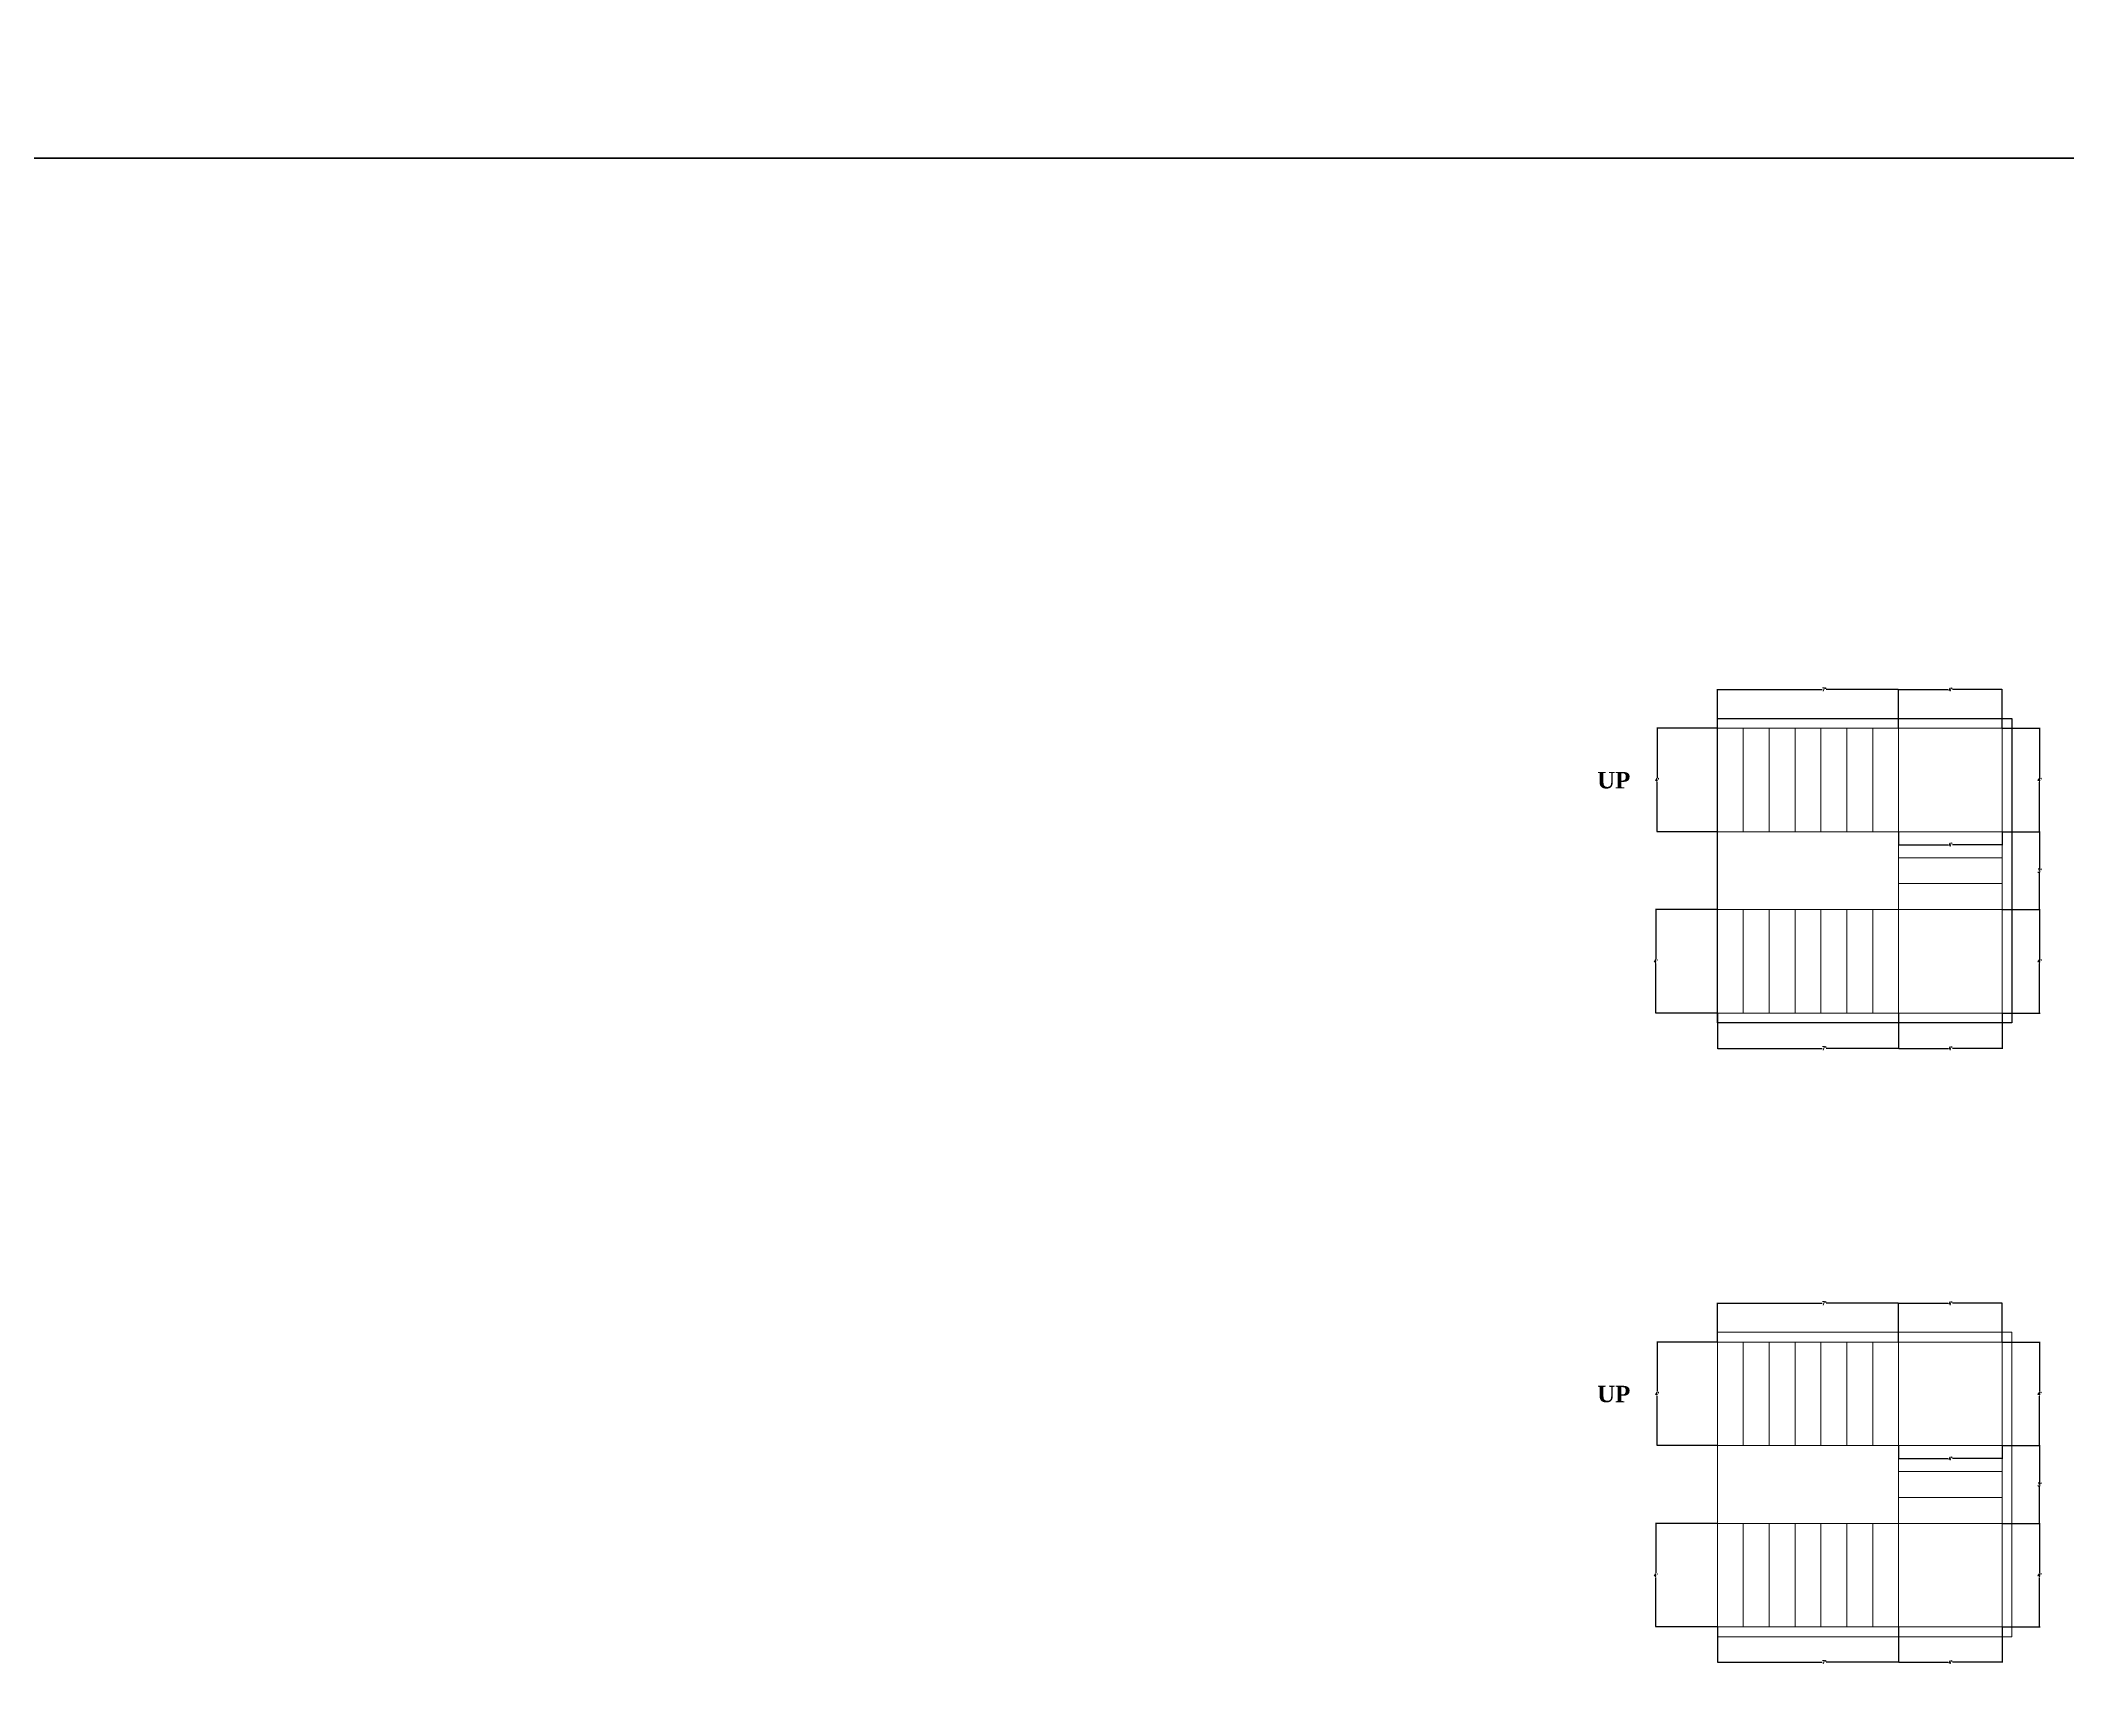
# Model space of a CAD drawing. Header units: feet. Extents: x -2086 to 4549, y -11457 to -6010.
# Drawn here: x 2847 to 3787, y -9496 to -8730 of the extents above; entities that cross this region are included whole.
import ezdxf

# ---------------------------------------------------------------- set-up
doc = ezdxf.new("R2010")
doc.units = ezdxf.units.FT
doc.header["$MEASUREMENT"] = 0
doc.layers.add('BLK_1_FLR_2_STAIR_1', color=7, linetype='Continuous', true_color=0xffffff, plot=False)
for name, color, linetype, lineweight in [('BLK_1_FLR_2_STAIR_1_FLIGHT_1', 7, 'Continuous', 0), ('BLK_1_FLR_2_STAIR_1_FLIGHT_2', 7, 'Continuous', 0), ('BLK_1_FLR_2_STAIR_1_FLIGHT_3', 7, 'Continuous', 0), ('BLK_1_FLR_2_STAIR_1_LANDING_1', 7, 'Continuous', 0), ('BLK_1_FLR_2_STAIR_1_LANDING_2', 7, 'Continuous', 0), ('BLK_1_FLR_2_STAIR_2', 7, 'Continuous', 0), ('BLK_1_FLR_2_STAIR_2_FLIGHT_2', 7, 'Continuous', 0), ('BLK_1_FLR_2_STAIR_2_FLIGHT_3', 7, 'Continuous', 0), ('BLK_1_FLR_2_STAIR_2_LANDING_1', 7, 'Continuous', 0), ('BLK_1_FLR_2_STAIR_2_LANDING_2', 7, 'Continuous', 0)]:
    doc.layers.add(name, color=color, linetype=linetype, lineweight=lineweight)
doc.layers.add('BLK_1_FLR_2_STAIR_2_FLIGHT_1', color=7, linetype='Continuous', lineweight=0, true_color=0xffffff)
doc.styles.add('MtXpl_Georgia', font='Georgia Bold.ttf')
doc.styles.get("Standard").update_dxf_attribs({"font": 'standard'})
doc.dimstyles.get("Standard").update_dxf_attribs({"dimtxt": 1.625, "dimasz": 0.18, "dimexe": 0.18, "dimexo": 0.0625, "dimgap": 0.09, "dimtad": 0, "dimtih": 1, "dimtoh": 1, "dimdec": 1, "dimzin": 0, "dimdsep": 46, "dimlunit": 4, "dimtxsty": 'standard', "dimcen": 0.09, "dimadec": 0, "dimazin": 0, "dimtfac": 1, "dimtdec": 1, "dimtofl": 0, "dimtmove": 0, "dimatfit": 3, "dimfxl": 1, "dimtolj": 1, "dimtzin": 0, "dimarcsym": 0})

# ---------------------------------------------------------------- blocks, each defined once
blk = doc.blocks.new('*D108')
at = {"layer": 'BLK_1_FLR_2_STAIR_1_FLIGHT_1', "color": 0, "lineweight": -2, "transparency": 16777216}
for p, q in [((3624.63, -9048.38), (3624.63, -9030.28)), ((3624.81, -9030.46), (3673.2, -9030.46)), ((3708.45, -9030.46), (3675.09, -9030.46)), ((3708.63, -9048.38), (3708.63, -9030.28))]:
    blk.add_line(p, q, dxfattribs=at)
at = {"layer": 'BLK_1_FLR_2_STAIR_1_FLIGHT_1', "color": 0, "transparency": 16777216}
for points in [[(3624.81, -9030.43), (3624.81, -9030.49), (3624.63, -9030.46)], [(3708.45, -9030.43), (3708.45, -9030.49), (3708.63, -9030.46)]]:
    blk.add_solid(points, dxfattribs=at)
at = {"layer": 'Defpoints', "color": 0, "transparency": 16777216}
for p in [(3708.63, -9030.46), (3624.63, -9048.44), (3708.63, -9048.44)]:
    blk.add_point(p, dxfattribs=at)
at = {"layer": 'BLK_1_FLR_2_STAIR_1_FLIGHT_1', "color": 0, "transparency": 16777216, "insert": (3674.15, -9030.46), "char_height": 1.625, "attachment_point": 5}
blk.add_mtext("\\A1;7'", dxfattribs=at)
blk = doc.blocks.new('*D109')
at = {"layer": 'BLK_1_FLR_2_STAIR_1_FLIGHT_1', "color": 0, "lineweight": -2, "transparency": 16777216}
for p, q in [((3624.57, -9048.44), (3596.51, -9048.44)), ((3596.69, -9048.62), (3596.69, -9071.38)), ((3596.69, -9096.26), (3596.69, -9073.5)), ((3624.57, -9096.44), (3596.51, -9096.44))]:
    blk.add_line(p, q, dxfattribs=at)
at = {"layer": 'BLK_1_FLR_2_STAIR_1_FLIGHT_1', "color": 0, "transparency": 16777216}
for points in [[(3596.66, -9048.62), (3596.72, -9048.62), (3596.69, -9048.44)], [(3596.66, -9096.26), (3596.72, -9096.26), (3596.69, -9096.44)]]:
    blk.add_solid(points, dxfattribs=at)
at = {"layer": 'Defpoints', "color": 0, "transparency": 16777216}
for p in [(3624.63, -9048.44), (3596.69, -9096.44), (3624.63, -9096.44)]:
    blk.add_point(p, dxfattribs=at)
at = {"layer": 'BLK_1_FLR_2_STAIR_1_FLIGHT_1', "color": 0, "transparency": 16777216, "insert": (3596.69, -9072.44), "char_height": 1.625, "attachment_point": 5}
blk.add_mtext("\\A1;4'", dxfattribs=at)
blk = doc.blocks.new('*D110')
at = {"layer": 'BLK_1_FLR_2_STAIR_1_FLIGHT_2', "color": 0, "lineweight": -2, "transparency": 16777216}
for p, q in [((3756.7, -9096.44), (3774.2, -9096.44)), ((3774.02, -9096.62), (3774.02, -9113.38)), ((3774.02, -9132.26), (3774.02, -9115.5)), ((3756.7, -9132.44), (3774.2, -9132.44))]:
    blk.add_line(p, q, dxfattribs=at)
at = {"layer": 'BLK_1_FLR_2_STAIR_1_FLIGHT_2', "color": 0, "transparency": 16777216}
for points in [[(3773.99, -9096.62), (3774.05, -9096.62), (3774.02, -9096.44)], [(3773.99, -9132.26), (3774.05, -9132.26), (3774.02, -9132.44)]]:
    blk.add_solid(points, dxfattribs=at)
at = {"layer": 'Defpoints', "color": 0, "transparency": 16777216}
for p in [(3756.63, -9096.44), (3756.63, -9132.44), (3774.02, -9132.44)]:
    blk.add_point(p, dxfattribs=at)
at = {"layer": 'BLK_1_FLR_2_STAIR_1_FLIGHT_2', "color": 0, "transparency": 16777216, "insert": (3774.02, -9114.44), "char_height": 1.625, "attachment_point": 5}
blk.add_mtext("\\A1;3'", dxfattribs=at)
blk = doc.blocks.new('*D111')
at = {"layer": 'BLK_1_FLR_2_STAIR_1_FLIGHT_2', "color": 0, "lineweight": -2, "transparency": 16777216}
for p, q in [((3708.63, -9096.5), (3708.63, -9102.58)), ((3708.81, -9102.4), (3731.69, -9102.4)), ((3756.45, -9102.4), (3733.57, -9102.4)), ((3756.63, -9096.5), (3756.63, -9102.58))]:
    blk.add_line(p, q, dxfattribs=at)
at = {"layer": 'BLK_1_FLR_2_STAIR_1_FLIGHT_2', "color": 0, "transparency": 16777216}
for points in [[(3708.81, -9102.37), (3708.81, -9102.43), (3708.63, -9102.4)], [(3756.45, -9102.37), (3756.45, -9102.43), (3756.63, -9102.4)]]:
    blk.add_solid(points, dxfattribs=at)
at = {"layer": 'Defpoints', "color": 0, "transparency": 16777216}
for p in [(3708.63, -9096.44), (3756.63, -9096.44), (3756.63, -9102.4)]:
    blk.add_point(p, dxfattribs=at)
at = {"layer": 'BLK_1_FLR_2_STAIR_1_FLIGHT_2', "color": 0, "transparency": 16777216, "insert": (3732.63, -9102.4), "char_height": 1.625, "attachment_point": 5}
blk.add_mtext("\\A1;4'", dxfattribs=at)
blk = doc.blocks.new('*D112')
at = {"layer": 'BLK_1_FLR_2_STAIR_1_FLIGHT_3', "color": 0, "lineweight": -2, "transparency": 16777216}
for p, q in [((3624.63, -9180.5), (3624.63, -9196.99)), ((3708.63, -9180.5), (3708.63, -9196.99)), ((3624.81, -9196.81), (3673.2, -9196.81)), ((3708.45, -9196.81), (3675.09, -9196.81))]:
    blk.add_line(p, q, dxfattribs=at)
at = {"layer": 'BLK_1_FLR_2_STAIR_1_FLIGHT_3', "color": 0, "transparency": 16777216}
for points in [[(3624.81, -9196.78), (3624.81, -9196.84), (3624.63, -9196.81)], [(3708.45, -9196.78), (3708.45, -9196.84), (3708.63, -9196.81)]]:
    blk.add_solid(points, dxfattribs=at)
at = {"layer": 'Defpoints', "color": 0, "transparency": 16777216}
for p in [(3624.63, -9180.44), (3708.63, -9180.44), (3708.63, -9196.81)]:
    blk.add_point(p, dxfattribs=at)
at = {"layer": 'BLK_1_FLR_2_STAIR_1_FLIGHT_3', "color": 0, "transparency": 16777216, "insert": (3674.15, -9196.81), "char_height": 1.625, "attachment_point": 5}
blk.add_mtext("\\A1;7'", dxfattribs=at)
blk = doc.blocks.new('*D113')
at = {"layer": 'BLK_1_FLR_2_STAIR_1_FLIGHT_3', "color": 0, "lineweight": -2, "transparency": 16777216}
for p, q in [((3624.57, -9132.44), (3595.91, -9132.44)), ((3596.09, -9132.62), (3596.09, -9155.38)), ((3596.09, -9180.26), (3596.09, -9157.5)), ((3624.57, -9180.44), (3595.91, -9180.44))]:
    blk.add_line(p, q, dxfattribs=at)
at = {"layer": 'BLK_1_FLR_2_STAIR_1_FLIGHT_3', "color": 0, "transparency": 16777216}
for points in [[(3596.06, -9132.62), (3596.12, -9132.62), (3596.09, -9132.44)], [(3596.06, -9180.26), (3596.12, -9180.26), (3596.09, -9180.44)]]:
    blk.add_solid(points, dxfattribs=at)
at = {"layer": 'Defpoints', "color": 0, "transparency": 16777216}
for p in [(3596.09, -9132.44), (3624.63, -9132.44), (3624.63, -9180.44)]:
    blk.add_point(p, dxfattribs=at)
at = {"layer": 'BLK_1_FLR_2_STAIR_1_FLIGHT_3', "color": 0, "transparency": 16777216, "insert": (3596.09, -9156.44), "char_height": 1.625, "attachment_point": 5}
blk.add_mtext("\\A1;4'", dxfattribs=at)
blk = doc.blocks.new('*D138')
at = {"layer": 'BLK_1_FLR_2_STAIR_1_LANDING_1', "color": 0, "lineweight": -2, "transparency": 16777216}
for p, q in [((3756.7, -9048.44), (3774.2, -9048.44)), ((3774.02, -9048.62), (3774.02, -9071.38)), ((3774.02, -9096.26), (3774.02, -9073.5)), ((3756.7, -9096.44), (3774.2, -9096.44))]:
    blk.add_line(p, q, dxfattribs=at)
at = {"layer": 'BLK_1_FLR_2_STAIR_1_LANDING_1', "color": 0, "transparency": 16777216}
for points in [[(3773.99, -9048.62), (3774.05, -9048.62), (3774.02, -9048.44)], [(3773.99, -9096.26), (3774.05, -9096.26), (3774.02, -9096.44)]]:
    blk.add_solid(points, dxfattribs=at)
at = {"layer": 'Defpoints', "color": 0, "transparency": 16777216}
for p in [(3756.63, -9048.44), (3774.02, -9048.44), (3756.63, -9096.44)]:
    blk.add_point(p, dxfattribs=at)
at = {"layer": 'BLK_1_FLR_2_STAIR_1_LANDING_1', "color": 0, "transparency": 16777216, "insert": (3774.02, -9072.44), "char_height": 1.625, "attachment_point": 5}
blk.add_mtext("\\A1;4'", dxfattribs=at)
blk = doc.blocks.new('*D139')
at = {"layer": 'BLK_1_FLR_2_STAIR_1_LANDING_2', "color": 0, "lineweight": -2, "transparency": 16777216}
for p, q in [((3756.7, -9132.44), (3774.2, -9132.44)), ((3774.02, -9132.62), (3774.02, -9155.38)), ((3774.02, -9180.26), (3774.02, -9157.5)), ((3756.7, -9180.44), (3774.2, -9180.44))]:
    blk.add_line(p, q, dxfattribs=at)
at = {"layer": 'BLK_1_FLR_2_STAIR_1_LANDING_2', "color": 0, "transparency": 16777216}
for points in [[(3773.99, -9132.62), (3774.05, -9132.62), (3774.02, -9132.44)], [(3773.99, -9180.26), (3774.05, -9180.26), (3774.02, -9180.44)]]:
    blk.add_solid(points, dxfattribs=at)
at = {"layer": 'Defpoints', "color": 0, "transparency": 16777216}
for p in [(3756.63, -9132.44), (3756.63, -9180.44), (3774.02, -9180.44)]:
    blk.add_point(p, dxfattribs=at)
at = {"layer": 'BLK_1_FLR_2_STAIR_1_LANDING_2', "color": 0, "transparency": 16777216, "insert": (3774.02, -9156.44), "char_height": 1.625, "attachment_point": 5}
blk.add_mtext("\\A1;4'", dxfattribs=at)
blk = doc.blocks.new('*D140')
at = {"layer": 'BLK_1_FLR_2_STAIR_1_LANDING_2', "color": 0, "lineweight": -2, "transparency": 16777216}
for p, q in [((3708.63, -9180.5), (3708.63, -9196.99)), ((3756.63, -9180.5), (3756.63, -9196.99)), ((3708.81, -9196.81), (3731.69, -9196.81)), ((3756.45, -9196.81), (3733.57, -9196.81))]:
    blk.add_line(p, q, dxfattribs=at)
at = {"layer": 'BLK_1_FLR_2_STAIR_1_LANDING_2', "color": 0, "transparency": 16777216}
for points in [[(3708.81, -9196.78), (3708.81, -9196.84), (3708.63, -9196.81)], [(3756.45, -9196.78), (3756.45, -9196.84), (3756.63, -9196.81)]]:
    blk.add_solid(points, dxfattribs=at)
at = {"layer": 'Defpoints', "color": 0, "transparency": 16777216}
for p in [(3708.63, -9180.44), (3756.63, -9180.44), (3756.63, -9196.81)]:
    blk.add_point(p, dxfattribs=at)
at = {"layer": 'BLK_1_FLR_2_STAIR_1_LANDING_2', "color": 0, "transparency": 16777216, "insert": (3732.63, -9196.81), "char_height": 1.625, "attachment_point": 5}
blk.add_mtext("\\A1;4'", dxfattribs=at)
blk = doc.blocks.new('*D141')
at = {"layer": 'BLK_1_FLR_2_STAIR_1_LANDING_1', "color": 0, "lineweight": -2, "transparency": 16777216}
for p, q in [((3708.63, -9048.38), (3708.63, -9030.28)), ((3708.81, -9030.46), (3731.69, -9030.46)), ((3756.45, -9030.46), (3733.57, -9030.46)), ((3756.63, -9048.38), (3756.63, -9030.28))]:
    blk.add_line(p, q, dxfattribs=at)
at = {"layer": 'BLK_1_FLR_2_STAIR_1_LANDING_1', "color": 0, "transparency": 16777216}
for points in [[(3708.81, -9030.43), (3708.81, -9030.49), (3708.63, -9030.46)], [(3756.45, -9030.43), (3756.45, -9030.49), (3756.63, -9030.46)]]:
    blk.add_solid(points, dxfattribs=at)
at = {"layer": 'Defpoints', "color": 0, "transparency": 16777216}
for p in [(3756.63, -9030.46), (3708.63, -9048.44), (3756.63, -9048.44)]:
    blk.add_point(p, dxfattribs=at)
at = {"layer": 'BLK_1_FLR_2_STAIR_1_LANDING_1', "color": 0, "transparency": 16777216, "insert": (3732.63, -9030.46), "char_height": 1.625, "attachment_point": 5}
blk.add_mtext("\\A1;4'", dxfattribs=at)
blk = doc.blocks.new('*D472')
at = {"layer": 'BLK_1_FLR_2_STAIR_2_FLIGHT_1', "color": 0, "lineweight": -2, "transparency": 16777216}
for p, q in [((3624.63, -9332.85), (3624.63, -9314.75)), ((3624.81, -9314.93), (3673.2, -9314.93)), ((3708.45, -9314.93), (3675.09, -9314.93)), ((3708.63, -9332.85), (3708.63, -9314.75))]:
    blk.add_line(p, q, dxfattribs=at)
at = {"layer": 'BLK_1_FLR_2_STAIR_2_FLIGHT_1', "color": 0, "transparency": 16777216}
for points in [[(3624.81, -9314.9), (3624.81, -9314.96), (3624.63, -9314.93)], [(3708.45, -9314.9), (3708.45, -9314.96), (3708.63, -9314.93)]]:
    blk.add_solid(points, dxfattribs=at)
at = {"layer": 'Defpoints', "color": 0, "transparency": 16777216}
for p in [(3708.63, -9314.93), (3624.63, -9332.91), (3708.63, -9332.91)]:
    blk.add_point(p, dxfattribs=at)
at = {"layer": 'BLK_1_FLR_2_STAIR_2_FLIGHT_1', "color": 0, "transparency": 16777216, "insert": (3674.15, -9314.93), "char_height": 1.625, "attachment_point": 5}
blk.add_mtext("\\A1;7'", dxfattribs=at)
blk = doc.blocks.new('*D473')
at = {"layer": 'BLK_1_FLR_2_STAIR_2_FLIGHT_1', "color": 0, "lineweight": -2, "transparency": 16777216}
for p, q in [((3624.57, -9332.91), (3596.51, -9332.91)), ((3596.69, -9333.09), (3596.69, -9355.85)), ((3596.69, -9380.73), (3596.69, -9357.97)), ((3624.57, -9380.91), (3596.51, -9380.91))]:
    blk.add_line(p, q, dxfattribs=at)
at = {"layer": 'BLK_1_FLR_2_STAIR_2_FLIGHT_1', "color": 0, "transparency": 16777216}
for points in [[(3596.66, -9333.09), (3596.72, -9333.09), (3596.69, -9332.91)], [(3596.66, -9380.73), (3596.72, -9380.73), (3596.69, -9380.91)]]:
    blk.add_solid(points, dxfattribs=at)
at = {"layer": 'Defpoints', "color": 0, "transparency": 16777216}
for p in [(3624.63, -9332.91), (3596.69, -9380.91), (3624.63, -9380.91)]:
    blk.add_point(p, dxfattribs=at)
at = {"layer": 'BLK_1_FLR_2_STAIR_2_FLIGHT_1', "color": 0, "transparency": 16777216, "insert": (3596.69, -9356.91), "char_height": 1.625, "attachment_point": 5}
blk.add_mtext("\\A1;4'", dxfattribs=at)
blk = doc.blocks.new('*D474')
at = {"layer": 'BLK_1_FLR_2_STAIR_2_FLIGHT_2', "color": 0, "lineweight": -2, "transparency": 16777216}
for p, q in [((3756.7, -9380.91), (3774.2, -9380.91)), ((3774.02, -9381.09), (3774.02, -9397.85)), ((3774.02, -9416.73), (3774.02, -9399.97)), ((3756.7, -9416.91), (3774.2, -9416.91))]:
    blk.add_line(p, q, dxfattribs=at)
at = {"layer": 'BLK_1_FLR_2_STAIR_2_FLIGHT_2', "color": 0, "transparency": 16777216}
for points in [[(3773.99, -9381.09), (3774.05, -9381.09), (3774.02, -9380.91)], [(3773.99, -9416.73), (3774.05, -9416.73), (3774.02, -9416.91)]]:
    blk.add_solid(points, dxfattribs=at)
at = {"layer": 'Defpoints', "color": 0, "transparency": 16777216}
for p in [(3756.63, -9380.91), (3756.63, -9416.91), (3774.02, -9416.91)]:
    blk.add_point(p, dxfattribs=at)
at = {"layer": 'BLK_1_FLR_2_STAIR_2_FLIGHT_2', "color": 0, "transparency": 16777216, "insert": (3774.02, -9398.91), "char_height": 1.625, "attachment_point": 5}
blk.add_mtext("\\A1;3'", dxfattribs=at)
blk = doc.blocks.new('*D475')
at = {"layer": 'BLK_1_FLR_2_STAIR_2_FLIGHT_2', "color": 0, "lineweight": -2, "transparency": 16777216}
for p, q in [((3708.63, -9380.97), (3708.63, -9387.05)), ((3708.81, -9386.87), (3731.69, -9386.87)), ((3756.45, -9386.87), (3733.57, -9386.87)), ((3756.63, -9380.97), (3756.63, -9387.05))]:
    blk.add_line(p, q, dxfattribs=at)
at = {"layer": 'BLK_1_FLR_2_STAIR_2_FLIGHT_2', "color": 0, "transparency": 16777216}
for points in [[(3708.81, -9386.84), (3708.81, -9386.9), (3708.63, -9386.87)], [(3756.45, -9386.84), (3756.45, -9386.9), (3756.63, -9386.87)]]:
    blk.add_solid(points, dxfattribs=at)
at = {"layer": 'Defpoints', "color": 0, "transparency": 16777216}
for p in [(3708.63, -9380.91), (3756.63, -9380.91), (3756.63, -9386.87)]:
    blk.add_point(p, dxfattribs=at)
at = {"layer": 'BLK_1_FLR_2_STAIR_2_FLIGHT_2', "color": 0, "transparency": 16777216, "insert": (3732.63, -9386.87), "char_height": 1.625, "attachment_point": 5}
blk.add_mtext("\\A1;4'", dxfattribs=at)
blk = doc.blocks.new('*D476')
at = {"layer": 'BLK_1_FLR_2_STAIR_2_FLIGHT_3', "color": 0, "lineweight": -2, "transparency": 16777216}
for p, q in [((3624.63, -9464.97), (3624.63, -9481.46)), ((3708.63, -9464.97), (3708.63, -9481.46)), ((3624.81, -9481.28), (3673.2, -9481.28)), ((3708.45, -9481.28), (3675.09, -9481.28))]:
    blk.add_line(p, q, dxfattribs=at)
at = {"layer": 'BLK_1_FLR_2_STAIR_2_FLIGHT_3', "color": 0, "transparency": 16777216}
for points in [[(3624.81, -9481.25), (3624.81, -9481.31), (3624.63, -9481.28)], [(3708.45, -9481.25), (3708.45, -9481.31), (3708.63, -9481.28)]]:
    blk.add_solid(points, dxfattribs=at)
at = {"layer": 'Defpoints', "color": 0, "transparency": 16777216}
for p in [(3624.63, -9464.91), (3708.63, -9464.91), (3708.63, -9481.28)]:
    blk.add_point(p, dxfattribs=at)
at = {"layer": 'BLK_1_FLR_2_STAIR_2_FLIGHT_3', "color": 0, "transparency": 16777216, "insert": (3674.15, -9481.28), "char_height": 1.625, "attachment_point": 5}
blk.add_mtext("\\A1;7'", dxfattribs=at)
blk = doc.blocks.new('*D477')
at = {"layer": 'BLK_1_FLR_2_STAIR_2_FLIGHT_3', "color": 0, "lineweight": -2, "transparency": 16777216}
for p, q in [((3624.57, -9416.91), (3595.91, -9416.91)), ((3596.09, -9417.09), (3596.09, -9439.85)), ((3596.09, -9464.73), (3596.09, -9441.97)), ((3624.57, -9464.91), (3595.91, -9464.91))]:
    blk.add_line(p, q, dxfattribs=at)
at = {"layer": 'BLK_1_FLR_2_STAIR_2_FLIGHT_3', "color": 0, "transparency": 16777216}
for points in [[(3596.06, -9417.09), (3596.12, -9417.09), (3596.09, -9416.91)], [(3596.06, -9464.73), (3596.12, -9464.73), (3596.09, -9464.91)]]:
    blk.add_solid(points, dxfattribs=at)
at = {"layer": 'Defpoints', "color": 0, "transparency": 16777216}
for p in [(3596.09, -9416.91), (3624.63, -9416.91), (3624.63, -9464.91)]:
    blk.add_point(p, dxfattribs=at)
at = {"layer": 'BLK_1_FLR_2_STAIR_2_FLIGHT_3', "color": 0, "transparency": 16777216, "insert": (3596.09, -9440.91), "char_height": 1.625, "attachment_point": 5}
blk.add_mtext("\\A1;4'", dxfattribs=at)
blk = doc.blocks.new('*D478')
at = {"layer": 'BLK_1_FLR_2_STAIR_2_LANDING_1', "color": 0, "lineweight": -2, "transparency": 16777216}
for p, q in [((3756.7, -9332.91), (3774.2, -9332.91)), ((3774.02, -9333.09), (3774.02, -9355.85)), ((3774.02, -9380.73), (3774.02, -9357.97)), ((3756.7, -9380.91), (3774.2, -9380.91))]:
    blk.add_line(p, q, dxfattribs=at)
at = {"layer": 'BLK_1_FLR_2_STAIR_2_LANDING_1', "color": 0, "transparency": 16777216}
for points in [[(3773.99, -9333.09), (3774.05, -9333.09), (3774.02, -9332.91)], [(3773.99, -9380.73), (3774.05, -9380.73), (3774.02, -9380.91)]]:
    blk.add_solid(points, dxfattribs=at)
at = {"layer": 'Defpoints', "color": 0, "transparency": 16777216}
for p in [(3756.63, -9332.91), (3774.02, -9332.91), (3756.63, -9380.91)]:
    blk.add_point(p, dxfattribs=at)
at = {"layer": 'BLK_1_FLR_2_STAIR_2_LANDING_1', "color": 0, "transparency": 16777216, "insert": (3774.02, -9356.91), "char_height": 1.625, "attachment_point": 5}
blk.add_mtext("\\A1;4'", dxfattribs=at)
blk = doc.blocks.new('*D479')
at = {"layer": 'BLK_1_FLR_2_STAIR_2_LANDING_2', "color": 0, "lineweight": -2, "transparency": 16777216}
for p, q in [((3756.7, -9416.91), (3774.2, -9416.91)), ((3774.02, -9417.09), (3774.02, -9439.85)), ((3774.02, -9464.73), (3774.02, -9441.97)), ((3756.7, -9464.91), (3774.2, -9464.91))]:
    blk.add_line(p, q, dxfattribs=at)
at = {"layer": 'BLK_1_FLR_2_STAIR_2_LANDING_2', "color": 0, "transparency": 16777216}
for points in [[(3773.99, -9417.09), (3774.05, -9417.09), (3774.02, -9416.91)], [(3773.99, -9464.73), (3774.05, -9464.73), (3774.02, -9464.91)]]:
    blk.add_solid(points, dxfattribs=at)
at = {"layer": 'Defpoints', "color": 0, "transparency": 16777216}
for p in [(3756.63, -9416.91), (3756.63, -9464.91), (3774.02, -9464.91)]:
    blk.add_point(p, dxfattribs=at)
at = {"layer": 'BLK_1_FLR_2_STAIR_2_LANDING_2', "color": 0, "transparency": 16777216, "insert": (3774.02, -9440.91), "char_height": 1.625, "attachment_point": 5}
blk.add_mtext("\\A1;4'", dxfattribs=at)
blk = doc.blocks.new('*D492')
at = {"layer": 'BLK_1_FLR_2_STAIR_2_LANDING_2', "color": 0, "lineweight": -2, "transparency": 16777216}
for p, q in [((3708.63, -9464.97), (3708.63, -9481.46)), ((3756.63, -9464.97), (3756.63, -9481.46)), ((3708.81, -9481.28), (3731.69, -9481.28)), ((3756.45, -9481.28), (3733.57, -9481.28))]:
    blk.add_line(p, q, dxfattribs=at)
at = {"layer": 'BLK_1_FLR_2_STAIR_2_LANDING_2', "color": 0, "transparency": 16777216}
for points in [[(3708.81, -9481.25), (3708.81, -9481.31), (3708.63, -9481.28)], [(3756.45, -9481.25), (3756.45, -9481.31), (3756.63, -9481.28)]]:
    blk.add_solid(points, dxfattribs=at)
at = {"layer": 'Defpoints', "color": 0, "transparency": 16777216}
for p in [(3708.63, -9464.91), (3756.63, -9464.91), (3756.63, -9481.28)]:
    blk.add_point(p, dxfattribs=at)
at = {"layer": 'BLK_1_FLR_2_STAIR_2_LANDING_2', "color": 0, "transparency": 16777216, "insert": (3732.63, -9481.28), "char_height": 1.625, "attachment_point": 5}
blk.add_mtext("\\A1;4'", dxfattribs=at)
blk = doc.blocks.new('*D480')
at = {"layer": 'BLK_1_FLR_2_STAIR_2_LANDING_1', "color": 0, "lineweight": -2, "transparency": 16777216}
for p, q in [((3708.63, -9332.85), (3708.63, -9314.75)), ((3708.81, -9314.93), (3731.69, -9314.93)), ((3756.45, -9314.93), (3733.57, -9314.93)), ((3756.63, -9332.85), (3756.63, -9314.75))]:
    blk.add_line(p, q, dxfattribs=at)
at = {"layer": 'BLK_1_FLR_2_STAIR_2_LANDING_1', "color": 0, "transparency": 16777216}
for points in [[(3708.81, -9314.9), (3708.81, -9314.96), (3708.63, -9314.93)], [(3756.45, -9314.9), (3756.45, -9314.96), (3756.63, -9314.93)]]:
    blk.add_solid(points, dxfattribs=at)
at = {"layer": 'Defpoints', "color": 0, "transparency": 16777216}
for p in [(3756.63, -9314.93), (3708.63, -9332.91), (3756.63, -9332.91)]:
    blk.add_point(p, dxfattribs=at)
at = {"layer": 'BLK_1_FLR_2_STAIR_2_LANDING_1', "color": 0, "transparency": 16777216, "insert": (3732.63, -9314.93), "char_height": 1.625, "attachment_point": 5}
blk.add_mtext("\\A1;4'", dxfattribs=at)

msp = doc.modelspace()

# ---------------------------------------------------------------- linework, layer by layer
for points in [[(-1223.89, -7893.4), (4548.57, -7893.4), (4548.57, -8784.21), (-1223.89, -8784.21), (-1223.89, -7893.4)], [(-1223.89, -8784.21), (4548.57, -8784.21), (4548.57, -9675.01), (-1223.89, -9675.01), (-1223.89, -8784.21)]]:
    msp.add_lwpolyline(points, close=True)
at = {"layer": 'BLK_1_FLR_2_STAIR_1'}
msp.add_lwpolyline([(3624.63, -9043.91), (3761.16, -9043.91), (3761.16, -9184.97), (3624.63, -9184.97), (3624.63, -9048.44)], close=True, dxfattribs=at)
at = {"layer": 'BLK_1_FLR_2_STAIR_1_FLIGHT_1', "color": 3}
for p, q in [((3624.63, -9096.44), (3624.63, -9048.44)), ((3636.63, -9096.44), (3636.63, -9048.44)), ((3648.63, -9096.44), (3648.63, -9048.44)), ((3660.63, -9096.44), (3660.63, -9048.44)), ((3672.63, -9096.44), (3672.63, -9048.44)), ((3684.63, -9096.44), (3684.63, -9048.44)), ((3696.63, -9096.44), (3696.63, -9048.44)), ((3708.63, -9096.44), (3708.63, -9048.44))]:
    msp.add_line(p, q, dxfattribs=at)
at = {"layer": 'BLK_1_FLR_2_STAIR_1_FLIGHT_1'}
msp.add_lwpolyline([(3624.63, -9048.44), (3624.63, -9096.44), (3708.63, -9096.44), (3708.63, -9048.44), (3624.63, -9048.44)], close=True, dxfattribs=at)
at = {"layer": 'BLK_1_FLR_2_STAIR_1_FLIGHT_2', "color": 3}
for p, q in [((3708.63, -9096.44), (3756.63, -9096.44)), ((3708.63, -9108.44), (3756.63, -9108.44)), ((3708.63, -9120.44), (3756.63, -9120.44)), ((3708.63, -9132.44), (3756.63, -9132.44))]:
    msp.add_line(p, q, dxfattribs=at)
at = {"layer": 'BLK_1_FLR_2_STAIR_1_FLIGHT_2'}
msp.add_lwpolyline([(3708.63, -9096.44), (3756.63, -9096.44), (3756.63, -9132.44), (3708.63, -9132.44), (3708.63, -9096.44)], close=True, dxfattribs=at)
at = {"layer": 'BLK_1_FLR_2_STAIR_1_FLIGHT_3', "color": 3}
for p, q in [((3624.63, -9180.44), (3624.63, -9132.44)), ((3636.63, -9180.44), (3636.63, -9132.44)), ((3648.63, -9132.44), (3648.63, -9180.44)), ((3660.63, -9132.44), (3660.63, -9180.44)), ((3672.63, -9132.44), (3672.63, -9180.44)), ((3684.63, -9132.44), (3684.63, -9180.44)), ((3696.63, -9132.44), (3696.63, -9180.44)), ((3708.63, -9132.44), (3708.63, -9180.44))]:
    msp.add_line(p, q, dxfattribs=at)
at = {"layer": 'BLK_1_FLR_2_STAIR_1_FLIGHT_3'}
msp.add_lwpolyline([(3624.63, -9132.44), (3708.63, -9132.44), (3708.63, -9180.44), (3624.63, -9180.44), (3624.63, -9132.44)], close=True, dxfattribs=at)
at = {"layer": 'BLK_1_FLR_2_STAIR_1_LANDING_1'}
msp.add_lwpolyline([(3708.63, -9048.44), (3756.63, -9048.44), (3756.63, -9096.44), (3708.63, -9096.44), (3708.63, -9048.44)], close=True, dxfattribs=at)
at = {"layer": 'BLK_1_FLR_2_STAIR_1_LANDING_2'}
msp.add_lwpolyline([(3708.63, -9132.44), (3756.63, -9132.44), (3756.63, -9180.44), (3708.63, -9180.44), (3708.63, -9132.44)], close=True, dxfattribs=at)
at = {"layer": 'BLK_1_FLR_2_STAIR_2'}
msp.add_lwpolyline([(3624.63, -9328.38), (3761.16, -9328.38), (3761.16, -9469.44), (3624.63, -9469.44), (3624.63, -9332.91)], close=True, dxfattribs=at)
at = {"layer": 'BLK_1_FLR_2_STAIR_2_FLIGHT_1', "color": 3}
for p, q in [((3624.63, -9380.91), (3624.63, -9332.91)), ((3636.63, -9380.91), (3636.63, -9332.91)), ((3648.63, -9380.91), (3648.63, -9332.91)), ((3660.63, -9380.91), (3660.63, -9332.91)), ((3672.63, -9380.91), (3672.63, -9332.91)), ((3684.63, -9380.91), (3684.63, -9332.91)), ((3696.63, -9380.91), (3696.63, -9332.91)), ((3708.63, -9380.91), (3708.63, -9332.91))]:
    msp.add_line(p, q, dxfattribs=at)
at = {"layer": 'BLK_1_FLR_2_STAIR_2_FLIGHT_1'}
msp.add_lwpolyline([(3624.63, -9332.91), (3624.63, -9380.91), (3708.63, -9380.91), (3708.63, -9332.91), (3624.63, -9332.91)], close=True, dxfattribs=at)
at = {"layer": 'BLK_1_FLR_2_STAIR_2_FLIGHT_2', "color": 3}
for p, q in [((3708.63, -9380.91), (3756.63, -9380.91)), ((3708.63, -9392.91), (3756.63, -9392.91)), ((3708.63, -9404.91), (3756.63, -9404.91)), ((3708.63, -9416.91), (3756.63, -9416.91))]:
    msp.add_line(p, q, dxfattribs=at)
at = {"layer": 'BLK_1_FLR_2_STAIR_2_FLIGHT_2'}
msp.add_lwpolyline([(3708.63, -9380.91), (3756.63, -9380.91), (3756.63, -9416.91), (3708.63, -9416.91), (3708.63, -9380.91)], close=True, dxfattribs=at)
at = {"layer": 'BLK_1_FLR_2_STAIR_2_FLIGHT_3', "color": 3}
for p, q in [((3624.63, -9464.91), (3624.63, -9416.91)), ((3636.63, -9464.91), (3636.63, -9416.91)), ((3648.63, -9416.91), (3648.63, -9464.91)), ((3660.63, -9416.91), (3660.63, -9464.91)), ((3672.63, -9416.91), (3672.63, -9464.91)), ((3684.63, -9416.91), (3684.63, -9464.91)), ((3696.63, -9416.91), (3696.63, -9464.91)), ((3708.63, -9416.91), (3708.63, -9464.91))]:
    msp.add_line(p, q, dxfattribs=at)
at = {"layer": 'BLK_1_FLR_2_STAIR_2_FLIGHT_3'}
msp.add_lwpolyline([(3624.63, -9416.91), (3708.63, -9416.91), (3708.63, -9464.91), (3624.63, -9464.91), (3624.63, -9416.91)], close=True, dxfattribs=at)
at = {"layer": 'BLK_1_FLR_2_STAIR_2_LANDING_1'}
msp.add_lwpolyline([(3708.63, -9332.91), (3756.63, -9332.91), (3756.63, -9380.91), (3708.63, -9380.91), (3708.63, -9332.91)], close=True, dxfattribs=at)
at = {"layer": 'BLK_1_FLR_2_STAIR_2_LANDING_2'}
msp.add_lwpolyline([(3708.63, -9416.91), (3756.63, -9416.91), (3756.63, -9464.91), (3708.63, -9464.91), (3708.63, -9416.91)], close=True, dxfattribs=at)

# ---------------------------------------------------------------- texts
at = {"style": 'MtXpl_Georgia'}
for p in [(3568.93, -9076.31), (3568.93, -9360.78)]:
    msp.add_text('UP', height=7.618, dxfattribs=at).set_placement(p)

# ---------------------------------------------------------------- dimensions: what is measured, and where the dimension line sits
at = {"layer": 'BLK_1_FLR_2_STAIR_1_FLIGHT_1', "color": 1}
dim = msp.add_linear_dim(base=(3708.63, -9030.46), p1=(3624.63, -9048.44), p2=(3708.63, -9048.44), dimstyle='Standard', dxfattribs=at)
dim.commit()
dim.dimension.update_dxf_attribs({"geometry": '*D108', "text_midpoint": (3674.15, -9030.46), "dimtype": 160})
at = {"layer": 'BLK_1_FLR_2_STAIR_1_FLIGHT_1', "color": 2}
dim = msp.add_linear_dim(base=(3596.69, -9096.44), p1=(3624.63, -9048.44), p2=(3624.63, -9096.44), angle=90, dimstyle='Standard', dxfattribs=at)
dim.commit()
dim.dimension.update_dxf_attribs({"geometry": '*D109', "text_midpoint": (3596.69, -9072.44)})
at = {"layer": 'BLK_1_FLR_2_STAIR_1_FLIGHT_2', "color": 2}
dim = msp.add_linear_dim(base=(3756.63, -9102.4), p1=(3708.63, -9096.44), p2=(3756.63, -9096.44), dimstyle='Standard', dxfattribs=at)
dim.commit()
dim.dimension.update_dxf_attribs({"geometry": '*D111', "text_midpoint": (3732.63, -9102.4)})
at = {"layer": 'BLK_1_FLR_2_STAIR_1_FLIGHT_2', "color": 1}
dim = msp.add_linear_dim(base=(3774.02, -9132.44), p1=(3756.63, -9096.44), p2=(3756.63, -9132.44), angle=90, dimstyle='Standard', dxfattribs=at)
dim.commit()
dim.dimension.update_dxf_attribs({"geometry": '*D110', "text_midpoint": (3774.02, -9114.44)})
at = {"layer": 'BLK_1_FLR_2_STAIR_1_FLIGHT_3', "color": 2}
dim = msp.add_linear_dim(base=(3596.09, -9132.44), p1=(3624.63, -9180.44), p2=(3624.63, -9132.44), angle=90, dimstyle='Standard', dxfattribs=at)
dim.commit()
dim.dimension.update_dxf_attribs({"geometry": '*D113', "text_midpoint": (3596.09, -9156.44)})
at = {"layer": 'BLK_1_FLR_2_STAIR_1_FLIGHT_3', "color": 1}
dim = msp.add_linear_dim(base=(3708.63, -9196.81), p1=(3624.63, -9180.44), p2=(3708.63, -9180.44), dimstyle='Standard', dxfattribs=at)
dim.commit()
dim.dimension.update_dxf_attribs({"geometry": '*D112', "text_midpoint": (3674.15, -9196.81), "dimtype": 160})
at = {"layer": 'BLK_1_FLR_2_STAIR_1_LANDING_1', "color": 1}
dim = msp.add_linear_dim(base=(3756.63, -9030.46), p1=(3708.63, -9048.44), p2=(3756.63, -9048.44), dimstyle='Standard', dxfattribs=at)
dim.commit()
dim.dimension.update_dxf_attribs({"geometry": '*D141', "text_midpoint": (3732.63, -9030.46)})
at = {"layer": 'BLK_1_FLR_2_STAIR_1_LANDING_1', "color": 2}
dim = msp.add_linear_dim(base=(3774.02, -9048.44), p1=(3756.63, -9096.44), p2=(3756.63, -9048.44), angle=90, dimstyle='Standard', dxfattribs=at)
dim.commit()
dim.dimension.update_dxf_attribs({"geometry": '*D138', "text_midpoint": (3774.02, -9072.44)})
at = {"layer": 'BLK_1_FLR_2_STAIR_1_LANDING_2', "color": 2}
dim = msp.add_linear_dim(base=(3774.02, -9180.44), p1=(3756.63, -9132.44), p2=(3756.63, -9180.44), angle=90, dimstyle='Standard', dxfattribs=at)
dim.commit()
dim.dimension.update_dxf_attribs({"geometry": '*D139', "text_midpoint": (3774.02, -9156.44)})
at = {"layer": 'BLK_1_FLR_2_STAIR_1_LANDING_2', "color": 1}
dim = msp.add_linear_dim(base=(3756.63, -9196.81), p1=(3708.63, -9180.44), p2=(3756.63, -9180.44), dimstyle='Standard', dxfattribs=at)
dim.commit()
dim.dimension.update_dxf_attribs({"geometry": '*D140', "text_midpoint": (3732.63, -9196.81)})
at = {"layer": 'BLK_1_FLR_2_STAIR_2_FLIGHT_1', "color": 1}
dim = msp.add_linear_dim(base=(3708.63, -9314.93), p1=(3624.63, -9332.91), p2=(3708.63, -9332.91), dimstyle='Standard', dxfattribs=at)
dim.commit()
dim.dimension.update_dxf_attribs({"geometry": '*D472', "text_midpoint": (3674.15, -9314.93), "dimtype": 160})
at = {"layer": 'BLK_1_FLR_2_STAIR_2_FLIGHT_1', "color": 2}
dim = msp.add_linear_dim(base=(3596.69, -9380.91), p1=(3624.63, -9332.91), p2=(3624.63, -9380.91), angle=90, dimstyle='Standard', dxfattribs=at)
dim.commit()
dim.dimension.update_dxf_attribs({"geometry": '*D473', "text_midpoint": (3596.69, -9356.91)})
at = {"layer": 'BLK_1_FLR_2_STAIR_2_FLIGHT_2', "color": 2}
dim = msp.add_linear_dim(base=(3756.63, -9386.87), p1=(3708.63, -9380.91), p2=(3756.63, -9380.91), dimstyle='Standard', dxfattribs=at)
dim.commit()
dim.dimension.update_dxf_attribs({"geometry": '*D475', "text_midpoint": (3732.63, -9386.87)})
at = {"layer": 'BLK_1_FLR_2_STAIR_2_FLIGHT_2', "color": 1}
dim = msp.add_linear_dim(base=(3774.02, -9416.91), p1=(3756.63, -9380.91), p2=(3756.63, -9416.91), angle=90, dimstyle='Standard', dxfattribs=at)
dim.commit()
dim.dimension.update_dxf_attribs({"geometry": '*D474', "text_midpoint": (3774.02, -9398.91)})
at = {"layer": 'BLK_1_FLR_2_STAIR_2_FLIGHT_3', "color": 2}
dim = msp.add_linear_dim(base=(3596.09, -9416.91), p1=(3624.63, -9464.91), p2=(3624.63, -9416.91), angle=90, dimstyle='Standard', dxfattribs=at)
dim.commit()
dim.dimension.update_dxf_attribs({"geometry": '*D477', "text_midpoint": (3596.09, -9440.91)})
at = {"layer": 'BLK_1_FLR_2_STAIR_2_FLIGHT_3', "color": 1}
dim = msp.add_linear_dim(base=(3708.63, -9481.28), p1=(3624.63, -9464.91), p2=(3708.63, -9464.91), dimstyle='Standard', dxfattribs=at)
dim.commit()
dim.dimension.update_dxf_attribs({"geometry": '*D476', "text_midpoint": (3674.15, -9481.28), "dimtype": 160})
at = {"layer": 'BLK_1_FLR_2_STAIR_2_LANDING_1', "color": 1}
dim = msp.add_linear_dim(base=(3756.63, -9314.93), p1=(3708.63, -9332.91), p2=(3756.63, -9332.91), dimstyle='Standard', dxfattribs=at)
dim.commit()
dim.dimension.update_dxf_attribs({"geometry": '*D480', "text_midpoint": (3732.63, -9314.93)})
at = {"layer": 'BLK_1_FLR_2_STAIR_2_LANDING_1', "color": 2}
dim = msp.add_linear_dim(base=(3774.02, -9332.91), p1=(3756.63, -9380.91), p2=(3756.63, -9332.91), angle=90, dimstyle='Standard', dxfattribs=at)
dim.commit()
dim.dimension.update_dxf_attribs({"geometry": '*D478', "text_midpoint": (3774.02, -9356.91)})
at = {"layer": 'BLK_1_FLR_2_STAIR_2_LANDING_2', "color": 2}
dim = msp.add_linear_dim(base=(3774.02, -9464.91), p1=(3756.63, -9416.91), p2=(3756.63, -9464.91), angle=90, dimstyle='Standard', dxfattribs=at)
dim.commit()
dim.dimension.update_dxf_attribs({"geometry": '*D479', "text_midpoint": (3774.02, -9440.91)})
at = {"layer": 'BLK_1_FLR_2_STAIR_2_LANDING_2', "color": 1}
dim = msp.add_linear_dim(base=(3756.63, -9481.28), p1=(3708.63, -9464.91), p2=(3756.63, -9464.91), dimstyle='Standard', dxfattribs=at)
dim.commit()
dim.dimension.update_dxf_attribs({"geometry": '*D492', "text_midpoint": (3732.63, -9481.28)})

doc.saveas('drawing.dxf')
